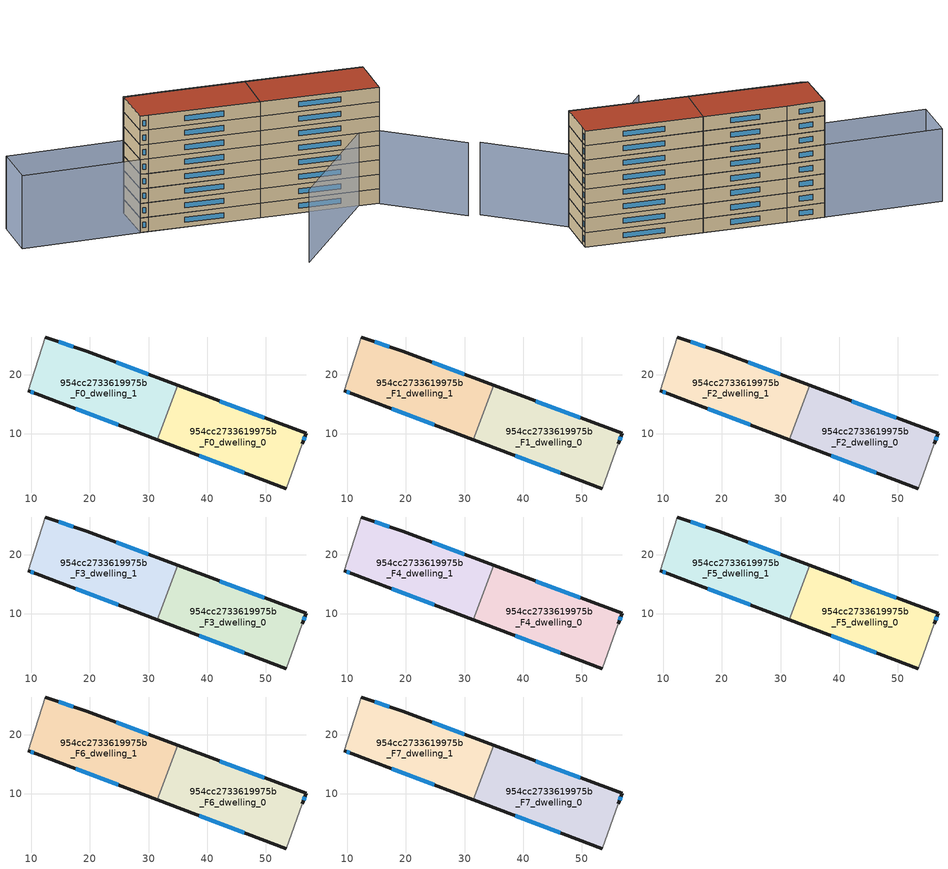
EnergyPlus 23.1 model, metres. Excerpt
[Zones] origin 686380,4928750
954cc2733619975b_F0_dwelling_0
 floor ground (EU_floor_Construction): 53.46,0.55 56.23,8.3 56.86,10.04 34.99,18.2 31.52,8.91 z0
 wall outside (EU_wall_Construction): 53.46,0.55 31.52,8.91 / 34.99,18.2 56.86,10.04 56.23,8.3 z0:3
 wall adiabatic (EU_wall_Construction): 56.23,8.3 53.46,0.55 z0:3
 wall to 954cc2733619975b_F0_dwelling_1 (EU_wall_Construction): 31.52,8.91 34.99,18.2 z0:3
 window (EU_Window_Construction): 46.33,3.27 38.66,6.19 / 42.11,15.55 49.75,12.69 / 56.66,9.47 56.44,8.86 z0.98:2.02
954cc2733619975b_F0_dwelling_1
 floor ground (EU_floor_Construction): 31.52,8.91 34.99,18.2 19.43,24.02 12.4,26.46 9.43,17.33 10.86,16.79 z0
 wall outside (EU_wall_Construction): 12.4,26.46 19.43,24.02 34.99,18.2 / 31.52,8.91 10.86,16.79 9.43,17.33 z0:3
 wall adiabatic (EU_wall_Construction): 9.43,17.33 12.4,26.46 z0:3
 window (EU_Window_Construction): 10.39,16.96 9.89,17.15 / 14.68,25.66 17.14,24.81 / 24.49,22.13 29.93,20.09 / 24.8,11.47 17.58,14.23 z0.98:2.02
954cc2733619975b_F1_dwelling_0
 floor to 954cc2733619975b_F0_dwelling_0 (EU_floor_Construction): 53.46,0.55 56.23,8.3 56.86,10.04 34.99,18.2 31.52,8.91 z3
 wall outside (EU_wall_Construction): 53.46,0.55 31.52,8.91 / 34.99,18.2 56.86,10.04 56.23,8.3 z3:6
 wall adiabatic (EU_wall_Construction): 56.23,8.3 53.46,0.55 z3:6
 wall to 954cc2733619975b_F1_dwelling_1 (EU_wall_Construction): 31.52,8.91 34.99,18.2 z3:6
 window (EU_Window_Construction): 46.33,3.27 38.66,6.19 / 42.11,15.55 49.75,12.69 / 56.66,9.47 56.44,8.86 z3.98:5.02
954cc2733619975b_F1_dwelling_1
 floor to 954cc2733619975b_F0_dwelling_1 (EU_floor_Construction): 31.52,8.91 34.99,18.2 19.43,24.02 12.4,26.46 9.43,17.33 10.86,16.79 z3
 wall outside (EU_wall_Construction): 12.4,26.46 19.43,24.02 34.99,18.2 / 31.52,8.91 10.86,16.79 9.43,17.33 z3:6
 wall adiabatic (EU_wall_Construction): 9.43,17.33 12.4,26.46 z3:6
 window (EU_Window_Construction): 10.39,16.96 9.89,17.15 / 14.68,25.66 17.14,24.81 / 24.49,22.13 29.93,20.09 / 24.8,11.47 17.58,14.23 z3.98:5.02
954cc2733619975b_F2_dwelling_0
 floor to 954cc2733619975b_F1_dwelling_0 (EU_floor_Construction): 53.46,0.55 56.23,8.3 56.86,10.04 34.99,18.2 31.52,8.91 z6
 wall outside (EU_wall_Construction): 53.46,0.55 31.52,8.91 / 34.99,18.2 56.86,10.04 56.23,8.3 z6:9
 wall adiabatic (EU_wall_Construction): 56.23,8.3 53.46,0.55 z6:9
 wall to 954cc2733619975b_F2_dwelling_1 (EU_wall_Construction): 31.52,8.91 34.99,18.2 z6:9
 window (EU_Window_Construction): 46.33,3.27 38.66,6.19 / 42.11,15.55 49.75,12.69 / 56.66,9.47 56.44,8.86 z6.98:8.02
954cc2733619975b_F2_dwelling_1
 floor to 954cc2733619975b_F1_dwelling_1 (EU_floor_Construction): 31.52,8.91 34.99,18.2 19.43,24.02 12.4,26.46 9.43,17.33 10.86,16.79 z6
 wall outside (EU_wall_Construction): 12.4,26.46 19.43,24.02 34.99,18.2 / 31.52,8.91 10.86,16.79 9.43,17.33 z6:9
 wall adiabatic (EU_wall_Construction): 9.43,17.33 12.4,26.46 z6:9
 window (EU_Window_Construction): 10.39,16.96 9.89,17.15 / 14.68,25.66 17.14,24.81 / 24.49,22.13 29.93,20.09 / 24.8,11.47 17.58,14.23 z6.98:8.02
954cc2733619975b_F3_dwelling_0
 floor to 954cc2733619975b_F2_dwelling_0 (EU_floor_Construction): 53.46,0.55 56.23,8.3 56.86,10.04 34.99,18.2 31.52,8.91 z9
 wall outside (EU_wall_Construction): 53.46,0.55 31.52,8.91 / 34.99,18.2 56.86,10.04 56.23,8.3 z9:12
 wall adiabatic (EU_wall_Construction): 56.23,8.3 53.46,0.55 z9:12
 wall to 954cc2733619975b_F3_dwelling_1 (EU_wall_Construction): 31.52,8.91 34.99,18.2 z9:12
 window (EU_Window_Construction): 46.33,3.27 38.66,6.19 / 42.11,15.55 49.75,12.69 / 56.66,9.47 56.44,8.86 z9.98:11.02
954cc2733619975b_F3_dwelling_1
 floor to 954cc2733619975b_F2_dwelling_1 (EU_floor_Construction): 31.52,8.91 34.99,18.2 19.43,24.02 12.4,26.46 9.43,17.33 10.86,16.79 z9
 wall outside (EU_wall_Construction): 12.4,26.46 19.43,24.02 34.99,18.2 / 31.52,8.91 10.86,16.79 9.43,17.33 z9:12
 wall adiabatic (EU_wall_Construction): 9.43,17.33 12.4,26.46 z9:12
 window (EU_Window_Construction): 10.39,16.96 9.89,17.15 / 14.68,25.66 17.14,24.81 / 24.49,22.13 29.93,20.09 / 24.8,11.47 17.58,14.23 z9.98:11.02
954cc2733619975b_F4_dwelling_0
 floor to 954cc2733619975b_F3_dwelling_0 (EU_floor_Construction): 53.46,0.55 56.23,8.3 56.86,10.04 34.99,18.2 31.52,8.91 z12
 wall outside (EU_wall_Construction): 53.46,0.55 31.52,8.91 / 34.99,18.2 56.86,10.04 56.23,8.3 z12:15
 wall adiabatic (EU_wall_Construction): 56.23,8.3 53.46,0.55 z12:15
 wall to 954cc2733619975b_F4_dwelling_1 (EU_wall_Construction): 31.52,8.91 34.99,18.2 z12:15
 window (EU_Window_Construction): 46.33,3.27 38.66,6.19 / 42.11,15.55 49.75,12.69 / 56.66,9.47 56.44,8.86 z12.98:14.02
954cc2733619975b_F4_dwelling_1
 floor to 954cc2733619975b_F3_dwelling_1 (EU_floor_Construction): 31.52,8.91 34.99,18.2 19.43,24.02 12.4,26.46 9.43,17.33 10.86,16.79 z12
 wall outside (EU_wall_Construction): 12.4,26.46 19.43,24.02 34.99,18.2 / 31.52,8.91 10.86,16.79 9.43,17.33 z12:15
 wall adiabatic (EU_wall_Construction): 9.43,17.33 12.4,26.46 z12:15
 window (EU_Window_Construction): 10.39,16.96 9.89,17.15 / 14.68,25.66 17.14,24.81 / 24.49,22.13 29.93,20.09 / 24.8,11.47 17.58,14.23 z12.98:14.02
954cc2733619975b_F5_dwelling_0
 floor to 954cc2733619975b_F4_dwelling_0 (EU_floor_Construction): 53.46,0.55 56.23,8.3 56.86,10.04 34.99,18.2 31.52,8.91 z15
 wall outside (EU_wall_Construction): 53.46,0.55 31.52,8.91 / 34.99,18.2 56.86,10.04 56.23,8.3 z15:18
 wall adiabatic (EU_wall_Construction): 56.23,8.3 53.46,0.55 z15:18
 wall to 954cc2733619975b_F5_dwelling_1 (EU_wall_Construction): 31.52,8.91 34.99,18.2 z15:18
 window (EU_Window_Construction): 46.33,3.27 38.66,6.19 / 42.11,15.55 49.75,12.69 / 56.66,9.47 56.44,8.86 z15.98:17.02
954cc2733619975b_F5_dwelling_1
 floor to 954cc2733619975b_F4_dwelling_1 (EU_floor_Construction): 31.52,8.91 34.99,18.2 19.43,24.02 12.4,26.46 9.43,17.33 10.86,16.79 z15
 wall outside (EU_wall_Construction): 12.4,26.46 19.43,24.02 34.99,18.2 / 31.52,8.91 10.86,16.79 9.43,17.33 z15:18
 wall adiabatic (EU_wall_Construction): 9.43,17.33 12.4,26.46 z15:18
 window (EU_Window_Construction): 10.39,16.96 9.89,17.15 / 14.68,25.66 17.14,24.81 / 24.49,22.13 29.93,20.09 / 24.8,11.47 17.58,14.23 z15.98:17.02
954cc2733619975b_F6_dwelling_0
 floor to 954cc2733619975b_F5_dwelling_0 (EU_floor_Construction): 53.46,0.55 56.23,8.3 56.86,10.04 34.99,18.2 31.52,8.91 z18
 wall outside (EU_wall_Construction): 53.46,0.55 31.52,8.91 / 34.99,18.2 56.86,10.04 56.23,8.3 z18:21
 wall adiabatic (EU_wall_Construction): 56.23,8.3 53.46,0.55 z18:21
 wall to 954cc2733619975b_F6_dwelling_1 (EU_wall_Construction): 31.52,8.91 34.99,18.2 z18:21
 window (EU_Window_Construction): 46.33,3.27 38.66,6.19 / 42.11,15.55 49.75,12.69 / 56.66,9.47 56.44,8.86 z18.98:20.02
954cc2733619975b_F6_dwelling_1
 floor to 954cc2733619975b_F5_dwelling_1 (EU_floor_Construction): 31.52,8.91 34.99,18.2 19.43,24.02 12.4,26.46 9.43,17.33 10.86,16.79 z18
 wall outside (EU_wall_Construction): 12.4,26.46 19.43,24.02 34.99,18.2 / 31.52,8.91 10.86,16.79 9.43,17.33 z18:21
 wall adiabatic (EU_wall_Construction): 9.43,17.33 12.4,26.46 z18:21
 window (EU_Window_Construction): 10.39,16.96 9.89,17.15 / 14.68,25.66 17.14,24.81 / 24.49,22.13 29.93,20.09 / 24.8,11.47 17.58,14.23 z18.98:20.02
954cc2733619975b_F7_dwelling_0
 floor to 954cc2733619975b_F6_dwelling_0 (EU_floor_Construction): 53.46,0.55 56.23,8.3 56.86,10.04 34.99,18.2 31.52,8.91 z21
 wall outside (EU_wall_Construction): 53.46,0.55 31.52,8.91 / 34.99,18.2 56.86,10.04 56.23,8.3 z21:24
 wall adiabatic (EU_wall_Construction): 56.23,8.3 53.46,0.55 z21:24
 wall to 954cc2733619975b_F7_dwelling_1 (EU_wall_Construction): 31.52,8.91 34.99,18.2 z21:24
 window (EU_Window_Construction): 46.33,3.27 38.66,6.19 / 42.11,15.55 49.75,12.69 / 56.66,9.47 56.44,8.86 z21.98:23.02
 roof outside (EU_roof_Construction): 56.86,10.04 56.23,8.3 53.46,0.55 31.52,8.91 34.99,18.2 z24
954cc2733619975b_F7_dwelling_1
 floor to 954cc2733619975b_F6_dwelling_1 (EU_floor_Construction): 31.52,8.91 34.99,18.2 19.43,24.02 12.4,26.46 9.43,17.33 10.86,16.79 z21
 wall outside (EU_wall_Construction): 12.4,26.46 19.43,24.02 34.99,18.2 / 31.52,8.91 10.86,16.79 9.43,17.33 z21:24
 wall adiabatic (EU_wall_Construction): 9.43,17.33 12.4,26.46 z21:24
 window (EU_Window_Construction): 10.39,16.96 9.89,17.15 / 14.68,25.66 17.14,24.81 / 24.49,22.13 29.93,20.09 / 24.8,11.47 17.58,14.23 z21.98:23.02
 roof outside (EU_roof_Construction): 34.99,18.2 31.52,8.91 10.86,16.79 9.43,17.33 12.4,26.46 19.43,24.02 z24
shading: 26.28,-13.14 50.67,2.69 / 63.28,-14.14 50.74,4.62 / -9.65,34.12 12.58,26.39 / 12.58,26.39 9.43,17.33 / 9.43,17.33 -12.8,25.06 / -12.8,25.06 -9.65,34.12 z0:15
[Building]
EU S2 Campaign: North Axis=0; Terrain=City; Solar Distribution=FullExterior
[Site:Location]
Bologna: Latitude=44.5; Longitude=11.25; Time Zone=1; Elevation=37
[SizingPeriod:WeatherFileDays]
AnnualSizingPeriod: Begin Month=1; Begin Day of Month=1; End Month=12; End Day of Month=31; Day of Week for Start Day=Monday; Use Weather File Daylight Saving Period=No; Use Weather File Rain and Snow Indicators=No
[MATERIAL]
EU_InternalMass_Material: Roughness=MediumRough; Thickness=0.1; Conductivity=1; Density=1800; Specific Heat=900; Thermal Absorptance=0.9; Solar Absorptance=0.7; Visible Absorptance=0.7
[MATERIAL:NOMASS] Roughness=MediumRough; Thermal Absorptance=0.9; Solar Absorptance=0.7; Visible Absorptance=0.7
Name | Thermal Resistance
EU_wall_NoMass | 0.905828
EU_roof_NoMass | 0.37593
EU_floor_NoMass | 0.67114
[WINDOWMATERIAL:SIMPLEGLAZINGSYSTEM]
EU_Window_SimpleGlazing: UFactor=4.52486; Solar Heat Gain Coefficient=0.85; Visible Transmittance=0.85
[CONSTRUCTION]
EU_wall_Construction: EU_wall_NoMass
EU_roof_Construction: EU_roof_NoMass
EU_floor_Construction: EU_floor_NoMass
EU_InternalMass_Construction: EU_InternalMass_Material
EU_Window_Construction: EU_Window_SimpleGlazing
[ZONE] Type=1; Multiplier=1; Ceiling Height=autocalculate; Floor Area=autocalculate; Part of Total Floor Area=Yes
Name | Volume
954cc2733619975b_F0_dwelling_0; 954cc2733619975b_F1_dwelling_0; 954cc2733619975b_F2_dwelling_0; 954cc2733619975b_F3_dwelling_0; 954cc2733619975b_F4_dwelling_0; 954cc2733619975b_F5_dwelling_0; 954cc2733619975b_F6_dwelling_0; 954cc2733619975b_F7_dwelling_0 | 702.262
954cc2733619975b_F0_dwelling_1; 954cc2733619975b_F1_dwelling_1; 954cc2733619975b_F2_dwelling_1; 954cc2733619975b_F3_dwelling_1; 954cc2733619975b_F4_dwelling_1; 954cc2733619975b_F5_dwelling_1; 954cc2733619975b_F6_dwelling_1; 954cc2733619975b_F7_dwelling_1 | 702.27
[INTERNALMASS] Construction=EU_InternalMass_Construction
Name | Zone or ZoneList | Surface Area
954cc2733619975b_F0_dwelling_0_EU_InternalMass | 954cc2733619975b_F0_dwelling_0 | 234.087
954cc2733619975b_F0_dwelling_1_EU_InternalMass | 954cc2733619975b_F0_dwelling_1 | 234.09
954cc2733619975b_F1_dwelling_0_EU_InternalMass | 954cc2733619975b_F1_dwelling_0 | 234.087
954cc2733619975b_F1_dwelling_1_EU_InternalMass | 954cc2733619975b_F1_dwelling_1 | 234.09
954cc2733619975b_F2_dwelling_0_EU_InternalMass | 954cc2733619975b_F2_dwelling_0 | 234.087
954cc2733619975b_F2_dwelling_1_EU_InternalMass | 954cc2733619975b_F2_dwelling_1 | 234.09
954cc2733619975b_F3_dwelling_0_EU_InternalMass | 954cc2733619975b_F3_dwelling_0 | 234.087
954cc2733619975b_F3_dwelling_1_EU_InternalMass | 954cc2733619975b_F3_dwelling_1 | 234.09
954cc2733619975b_F4_dwelling_0_EU_InternalMass | 954cc2733619975b_F4_dwelling_0 | 234.087
954cc2733619975b_F4_dwelling_1_EU_InternalMass | 954cc2733619975b_F4_dwelling_1 | 234.09
954cc2733619975b_F5_dwelling_0_EU_InternalMass | 954cc2733619975b_F5_dwelling_0 | 234.087
954cc2733619975b_F5_dwelling_1_EU_InternalMass | 954cc2733619975b_F5_dwelling_1 | 234.09
954cc2733619975b_F6_dwelling_0_EU_InternalMass | 954cc2733619975b_F6_dwelling_0 | 234.087
954cc2733619975b_F6_dwelling_1_EU_InternalMass | 954cc2733619975b_F6_dwelling_1 | 234.09
954cc2733619975b_F7_dwelling_0_EU_InternalMass | 954cc2733619975b_F7_dwelling_0 | 234.087
954cc2733619975b_F7_dwelling_1_EU_InternalMass | 954cc2733619975b_F7_dwelling_1 | 234.09
[OTHEREQUIPMENT] Fuel Type=Electricity; Design Level Calculation Method=Watts/Area; Power per Zone Floor Area=1; Fraction Latent=0; Fraction Radiant=0; Fraction Lost=0; Carbon Dioxide Generation Rate=0; EndUse Subcategory=EU_Step8_InternalGains
Name | Zone or ZoneList or Space or SpaceList | Schedule
EU_Step8_InternalGain_954cc2733619975b_F0_dwelling_0_f000 | 954cc2733619975b_F0_dwelling_0 | EU_Step8_GainSchedule_954cc2733619975b_F0_dwelling_0_f000
EU_Step8_InternalGain_954cc2733619975b_F0_dwelling_1_f000 | 954cc2733619975b_F0_dwelling_1 | EU_Step8_GainSchedule_954cc2733619975b_F0_dwelling_1_f000
EU_Step8_InternalGain_954cc2733619975b_F1_dwelling_0_f000 | 954cc2733619975b_F1_dwelling_0 | EU_Step8_GainSchedule_954cc2733619975b_F1_dwelling_0_f000
EU_Step8_InternalGain_954cc2733619975b_F1_dwelling_1_f000 | 954cc2733619975b_F1_dwelling_1 | EU_Step8_GainSchedule_954cc2733619975b_F1_dwelling_1_f000
EU_Step8_InternalGain_954cc2733619975b_F2_dwelling_0_f000 | 954cc2733619975b_F2_dwelling_0 | EU_Step8_GainSchedule_954cc2733619975b_F2_dwelling_0_f000
EU_Step8_InternalGain_954cc2733619975b_F2_dwelling_1_f000 | 954cc2733619975b_F2_dwelling_1 | EU_Step8_GainSchedule_954cc2733619975b_F2_dwelling_1_f000
EU_Step8_InternalGain_954cc2733619975b_F3_dwelling_0_f000 | 954cc2733619975b_F3_dwelling_0 | EU_Step8_GainSchedule_954cc2733619975b_F3_dwelling_0_f000
EU_Step8_InternalGain_954cc2733619975b_F3_dwelling_1_f000 | 954cc2733619975b_F3_dwelling_1 | EU_Step8_GainSchedule_954cc2733619975b_F3_dwelling_1_f000
EU_Step8_InternalGain_954cc2733619975b_F4_dwelling_0_f000 | 954cc2733619975b_F4_dwelling_0 | EU_Step8_GainSchedule_954cc2733619975b_F4_dwelling_0_f000
EU_Step8_InternalGain_954cc2733619975b_F4_dwelling_1_f000 | 954cc2733619975b_F4_dwelling_1 | EU_Step8_GainSchedule_954cc2733619975b_F4_dwelling_1_f000
EU_Step8_InternalGain_954cc2733619975b_F5_dwelling_0_f000 | 954cc2733619975b_F5_dwelling_0 | EU_Step8_GainSchedule_954cc2733619975b_F5_dwelling_0_f000
EU_Step8_InternalGain_954cc2733619975b_F5_dwelling_1_f000 | 954cc2733619975b_F5_dwelling_1 | EU_Step8_GainSchedule_954cc2733619975b_F5_dwelling_1_f000
EU_Step8_InternalGain_954cc2733619975b_F6_dwelling_0_f000 | 954cc2733619975b_F6_dwelling_0 | EU_Step8_GainSchedule_954cc2733619975b_F6_dwelling_0_f000
EU_Step8_InternalGain_954cc2733619975b_F6_dwelling_1_f000 | 954cc2733619975b_F6_dwelling_1 | EU_Step8_GainSchedule_954cc2733619975b_F6_dwelling_1_f000
EU_Step8_InternalGain_954cc2733619975b_F7_dwelling_0_f000 | 954cc2733619975b_F7_dwelling_0 | EU_Step8_GainSchedule_954cc2733619975b_F7_dwelling_0_f000
EU_Step8_InternalGain_954cc2733619975b_F7_dwelling_1_f000 | 954cc2733619975b_F7_dwelling_1 | EU_Step8_GainSchedule_954cc2733619975b_F7_dwelling_1_f000
[ZONEVENTILATION:DESIGNFLOWRATE] Schedule=EU_AlwaysOn; Design Flow Rate Calculation Method=AirChanges/Hour; Air Changes per Hour=0.73129; Ventilation Type=Natural; Fan Pressure Rise=0; Fan Total Efficiency=1; Constant Term Coefficient=1; Temperature Term Coefficient=0; Velocity Term Coefficient=0; Velocity Squared Term Coefficient=0; Minimum Indoor Temperature=-100; Maximum Indoor Temperature=100; Delta Temperature=-100; Minimum Outdoor Temperature=-100; Maximum Outdoor Temperature=100; Maximum Wind Speed=40
Name | Zone or ZoneList or Space or SpaceList
EU_ConstantAir_954cc2733619975b_F0_dwelling_0 | 954cc2733619975b_F0_dwelling_0
EU_ConstantAir_954cc2733619975b_F0_dwelling_1 | 954cc2733619975b_F0_dwelling_1
EU_ConstantAir_954cc2733619975b_F1_dwelling_0 | 954cc2733619975b_F1_dwelling_0
EU_ConstantAir_954cc2733619975b_F1_dwelling_1 | 954cc2733619975b_F1_dwelling_1
EU_ConstantAir_954cc2733619975b_F2_dwelling_0 | 954cc2733619975b_F2_dwelling_0
EU_ConstantAir_954cc2733619975b_F2_dwelling_1 | 954cc2733619975b_F2_dwelling_1
EU_ConstantAir_954cc2733619975b_F3_dwelling_0 | 954cc2733619975b_F3_dwelling_0
EU_ConstantAir_954cc2733619975b_F3_dwelling_1 | 954cc2733619975b_F3_dwelling_1
EU_ConstantAir_954cc2733619975b_F4_dwelling_0 | 954cc2733619975b_F4_dwelling_0
EU_ConstantAir_954cc2733619975b_F4_dwelling_1 | 954cc2733619975b_F4_dwelling_1
EU_ConstantAir_954cc2733619975b_F5_dwelling_0 | 954cc2733619975b_F5_dwelling_0
EU_ConstantAir_954cc2733619975b_F5_dwelling_1 | 954cc2733619975b_F5_dwelling_1
EU_ConstantAir_954cc2733619975b_F6_dwelling_0 | 954cc2733619975b_F6_dwelling_0
EU_ConstantAir_954cc2733619975b_F6_dwelling_1 | 954cc2733619975b_F6_dwelling_1
EU_ConstantAir_954cc2733619975b_F7_dwelling_0 | 954cc2733619975b_F7_dwelling_0
EU_ConstantAir_954cc2733619975b_F7_dwelling_1 | 954cc2733619975b_F7_dwelling_1
[HVACTEMPLATE:THERMOSTAT] Constant Heating Setpoint=20; Constant Cooling Setpoint=50
EU_HeatOnly_954cc2733619975b_F0_dwelling_0; EU_HeatOnly_954cc2733619975b_F0_dwelling_1; EU_HeatOnly_954cc2733619975b_F1_dwelling_0; EU_HeatOnly_954cc2733619975b_F1_dwelling_1; EU_HeatOnly_954cc2733619975b_F2_dwelling_0; EU_HeatOnly_954cc2733619975b_F2_dwelling_1; EU_HeatOnly_954cc2733619975b_F3_dwelling_0; EU_HeatOnly_954cc2733619975b_F3_dwelling_1; EU_HeatOnly_954cc2733619975b_F4_dwelling_0; EU_HeatOnly_954cc2733619975b_F4_dwelling_1; EU_HeatOnly_954cc2733619975b_F5_dwelling_0; EU_HeatOnly_954cc2733619975b_F5_dwelling_1; EU_HeatOnly_954cc2733619975b_F6_dwelling_0; EU_HeatOnly_954cc2733619975b_F6_dwelling_1; EU_HeatOnly_954cc2733619975b_F7_dwelling_0; EU_HeatOnly_954cc2733619975b_F7_dwelling_1
[HVACTEMPLATE:ZONE:IDEALLOADSAIRSYSTEM] System Availability Schedule=EU_AlwaysOn; Maximum Heating Supply Air Temperature=50; Minimum Cooling Supply Air Temperature=13; Maximum Heating Supply Air Humidity Ratio=0.0156; Minimum Cooling Supply Air Humidity Ratio=0.0077; Heating Limit=NoLimit; Cooling Limit=NoLimit; Heating Availability Schedule=EU_AlwaysOn; Cooling Availability Schedule=EU_CoolingOff; Dehumidification Control Type=ConstantSensibleHeatRatio; Cooling Sensible Heat Ratio=0.7; Dehumidification Setpoint=60; Humidification Control Type=None; Humidification Setpoint=30; Outdoor Air Method=None; Outdoor Air Flow Rate per Person=0.00944; Outdoor Air Flow Rate per Zone Floor Area=0; Outdoor Air Flow Rate per Zone=0; Demand Controlled Ventilation Type=None; Outdoor Air Economizer Type=NoEconomizer; Heat Recovery Type=None; Sensible Heat Recovery Effectiveness=0.7; Latent Heat Recovery Effectiveness=0.65
Name | Template Thermostat
954cc2733619975b_F0_dwelling_0 | EU_HeatOnly_954cc2733619975b_F0_dwelling_0
954cc2733619975b_F0_dwelling_1 | EU_HeatOnly_954cc2733619975b_F0_dwelling_1
954cc2733619975b_F1_dwelling_0 | EU_HeatOnly_954cc2733619975b_F1_dwelling_0
954cc2733619975b_F1_dwelling_1 | EU_HeatOnly_954cc2733619975b_F1_dwelling_1
954cc2733619975b_F2_dwelling_0 | EU_HeatOnly_954cc2733619975b_F2_dwelling_0
954cc2733619975b_F2_dwelling_1 | EU_HeatOnly_954cc2733619975b_F2_dwelling_1
954cc2733619975b_F3_dwelling_0 | EU_HeatOnly_954cc2733619975b_F3_dwelling_0
954cc2733619975b_F3_dwelling_1 | EU_HeatOnly_954cc2733619975b_F3_dwelling_1
954cc2733619975b_F4_dwelling_0 | EU_HeatOnly_954cc2733619975b_F4_dwelling_0
954cc2733619975b_F4_dwelling_1 | EU_HeatOnly_954cc2733619975b_F4_dwelling_1
954cc2733619975b_F5_dwelling_0 | EU_HeatOnly_954cc2733619975b_F5_dwelling_0
954cc2733619975b_F5_dwelling_1 | EU_HeatOnly_954cc2733619975b_F5_dwelling_1
954cc2733619975b_F6_dwelling_0 | EU_HeatOnly_954cc2733619975b_F6_dwelling_0
954cc2733619975b_F6_dwelling_1 | EU_HeatOnly_954cc2733619975b_F6_dwelling_1
954cc2733619975b_F7_dwelling_0 | EU_HeatOnly_954cc2733619975b_F7_dwelling_0
954cc2733619975b_F7_dwelling_1 | EU_HeatOnly_954cc2733619975b_F7_dwelling_1
[SIZING:ZONE] Zone Cooling Design Supply Air Temperature Input Method=SupplyAirTemperature; Zone Cooling Design Supply Air Temperature=13; Zone Heating Design Supply Air Temperature Input Method=SupplyAirTemperature; Zone Heating Design Supply Air Temperature=50; Zone Cooling Design Supply Air Humidity Ratio=0.008; Zone Heating Design Supply Air Humidity Ratio=0.008; Cooling Design Air Flow Method=DesignDay; Cooling Design Air Flow Rate=0; Cooling Minimum Air Flow per Zone Floor Area=0.000762; Cooling Minimum Air Flow=0; Cooling Minimum Air Flow Fraction=0.2; Heating Design Air Flow Method=DesignDay; Heating Design Air Flow Rate=0; Heating Maximum Air Flow per Zone Floor Area=0.002032; Heating Maximum Air Flow=0.141576; Heating Maximum Air Flow Fraction=0.3; Account for Dedicated Outdoor Air System=No; Dedicated Outdoor Air System Control Strategy=NeutralSupplyAir; Dedicated Outdoor Air Low Setpoint Temperature for Design=autosize; Dedicated Outdoor Air High Setpoint Temperature for Design=autosize; Zone Load Sizing Method=Sensible Load Only No Latent Load; Zone Latent Cooling Design Supply Air Humidity Ratio Input Method=HumidityRatioDifference; Zone Cooling Design Supply Air Humidity Ratio Difference=0.005; Zone Latent Heating Design Supply Air Humidity Ratio Input Method=HumidityRatioDifference; Zone Humidification Design Supply Air Humidity Ratio Difference=0.005
954cc2733619975b_F0_dwelling_0; 954cc2733619975b_F0_dwelling_1; 954cc2733619975b_F1_dwelling_0; 954cc2733619975b_F1_dwelling_1; 954cc2733619975b_F2_dwelling_0; 954cc2733619975b_F2_dwelling_1; 954cc2733619975b_F3_dwelling_0; 954cc2733619975b_F3_dwelling_1; 954cc2733619975b_F4_dwelling_0; 954cc2733619975b_F4_dwelling_1; 954cc2733619975b_F5_dwelling_0; 954cc2733619975b_F5_dwelling_1; 954cc2733619975b_F6_dwelling_0; 954cc2733619975b_F6_dwelling_1; 954cc2733619975b_F7_dwelling_0; 954cc2733619975b_F7_dwelling_1
[SCHEDULE:CONSTANT]
Name | Hourly Value
EU_AlwaysOn | 1
EU_CoolingOff | 0
[SCHEDULE:FILE] Column Number=1; Rows to Skip at Top=0; Number of Hours of Data=8760; Column Separator=Comma; Interpolate to Timestep=No; Minutes per Item=60; Adjust Schedule for Daylight Savings=Yes
Name | File
EU_Step8_GainSchedule_954cc2733619975b_F0_dwelling_0_f000 | ../../schedules/954cc2733619975b/954cc2733619975b_F0_dwelling_0_f000_gain.csv
EU_Step8_GainSchedule_954cc2733619975b_F0_dwelling_1_f000 | ../../schedules/954cc2733619975b/954cc2733619975b_F0_dwelling_1_f000_gain.csv
EU_Step8_GainSchedule_954cc2733619975b_F1_dwelling_0_f000 | ../../schedules/954cc2733619975b/954cc2733619975b_F1_dwelling_0_f000_gain.csv
EU_Step8_GainSchedule_954cc2733619975b_F1_dwelling_1_f000 | ../../schedules/954cc2733619975b/954cc2733619975b_F1_dwelling_1_f000_gain.csv
EU_Step8_GainSchedule_954cc2733619975b_F2_dwelling_0_f000 | ../../schedules/954cc2733619975b/954cc2733619975b_F2_dwelling_0_f000_gain.csv
EU_Step8_GainSchedule_954cc2733619975b_F2_dwelling_1_f000 | ../../schedules/954cc2733619975b/954cc2733619975b_F2_dwelling_1_f000_gain.csv
EU_Step8_GainSchedule_954cc2733619975b_F3_dwelling_0_f000 | ../../schedules/954cc2733619975b/954cc2733619975b_F3_dwelling_0_f000_gain.csv
EU_Step8_GainSchedule_954cc2733619975b_F3_dwelling_1_f000 | ../../schedules/954cc2733619975b/954cc2733619975b_F3_dwelling_1_f000_gain.csv
EU_Step8_GainSchedule_954cc2733619975b_F4_dwelling_0_f000 | ../../schedules/954cc2733619975b/954cc2733619975b_F4_dwelling_0_f000_gain.csv
EU_Step8_GainSchedule_954cc2733619975b_F4_dwelling_1_f000 | ../../schedules/954cc2733619975b/954cc2733619975b_F4_dwelling_1_f000_gain.csv
EU_Step8_GainSchedule_954cc2733619975b_F5_dwelling_0_f000 | ../../schedules/954cc2733619975b/954cc2733619975b_F5_dwelling_0_f000_gain.csv
EU_Step8_GainSchedule_954cc2733619975b_F5_dwelling_1_f000 | ../../schedules/954cc2733619975b/954cc2733619975b_F5_dwelling_1_f000_gain.csv
EU_Step8_GainSchedule_954cc2733619975b_F6_dwelling_0_f000 | ../../schedules/954cc2733619975b/954cc2733619975b_F6_dwelling_0_f000_gain.csv
EU_Step8_GainSchedule_954cc2733619975b_F6_dwelling_1_f000 | ../../schedules/954cc2733619975b/954cc2733619975b_F6_dwelling_1_f000_gain.csv
EU_Step8_GainSchedule_954cc2733619975b_F7_dwelling_0_f000 | ../../schedules/954cc2733619975b/954cc2733619975b_F7_dwelling_0_f000_gain.csv
EU_Step8_GainSchedule_954cc2733619975b_F7_dwelling_1_f000 | ../../schedules/954cc2733619975b/954cc2733619975b_F7_dwelling_1_f000_gain.csv
